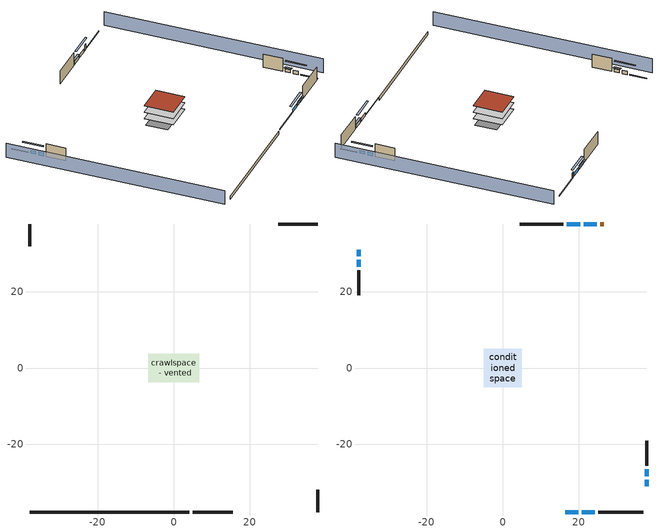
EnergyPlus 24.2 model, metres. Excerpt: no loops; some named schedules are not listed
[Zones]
crawlspace - vented
 floor foundation (Slab1 construction): -6.75,-3.75 -6.75,3.75 6.75,3.75 6.75,-3.75 z-0.91
 wall outside (RimJoist1 construction): 5.05,-37.86 15.45,-37.86 z0.3:0.61
 wall outside (RimJoist2 construction): -37.86,37.86 -37.86,32.07 z0.3:0.61
 wall outside (RimJoist3 construction): 37.86,37.86 27.47,37.86 z0.3:0.61
 wall outside (RimJoist4 construction): 37.86,-37.86 37.86,-32.07 z0.3:0.61
 wall foundation (FoundationWall1 construction): -37.86,-37.86 4.13,-37.86 z-0.91:0.3
conditioned space
 floor to crawlspace - vented (Floor1 construction): -5.03,-5.03 -5.03,5.03 5.03,5.03 5.03,-5.03 z0.3
 floor adiabatic (AdiabaticFloorConstruction): -5.03,-5.03 -5.03,5.03 5.03,5.03 5.03,-5.03 z2.74
 wall outside (AdiabaticWallConstruction 1): 26.54,37.86 25.62,37.86 z0.3:2.34
 wall outside (AdiabaticWallConstruction): 16.38,-37.86 19.79,-37.86 / 20.72,-37.86 24.13,-37.86 / 20.41,37.86 16.86,37.86 z0.3:1.46; -37.86,31.14 -37.86,29.34 / -37.86,28.41 -37.86,26.61 / 37.86,-31.14 37.86,-29.34 / 37.86,-28.41 37.86,-26.61 z0.3:1.52; 24.7,37.86 21.33,37.86 z0.3:1.43
 wall outside (Wall1 construction): 25.05,-37.86 36.93,-37.86 z0.3:5.18
 wall outside (Wall2 construction): -37.86,25.69 -37.86,19.09 z0.3:5.18
 wall outside (Wall3 construction): 15.93,37.86 4.43,37.86 z0.3:5.18
 wall outside (Wall4 construction): 37.86,-25.69 37.86,-19.09 z0.3:5.18
 window (WindowConstruction): 16.38,-37.86 19.79,-37.86 z0.3:1.46
 window (WindowConstruction 1): 20.72,-37.86 24.12,-37.86 z0.3:1.46
 window (WindowConstruction 2): -37.86,31.14 -37.86,29.34 z0.3:1.52
 window (WindowConstruction 3): -37.86,28.41 -37.86,26.61 z0.3:1.52
 window (WindowConstruction 4): 24.69,37.86 21.33,37.86 z0.3:1.43
 window (WindowConstruction 5): 20.4,37.86 16.86,37.86 z0.3:1.46
 window (WindowConstruction 6): 37.86,-31.14 37.86,-29.34 z0.3:1.52
 window (WindowConstruction 7): 37.86,-28.41 37.86,-26.61 z0.3:1.52
 door (Door): 26.54,37.86 25.62,37.86 z0.3:2.34
 ceiling adiabatic (AdiabaticFloorConstruction): 5.03,-5.03 5.03,5.03 -5.03,5.03 -5.03,-5.03 z2.74
 roof outside (Roof1 construction): -5.03,5.03 -5.03,-5.03 5.03,-5.03 5.03,5.03 z5.18
shading: -42.43,37.86 -42.43,-37.86 / 42.43,-37.86 42.43,37.86 z0:5.18; 22.53,-37.86 13.63,-37.86 13.63,-38.47 22.53,-38.47 z4.21; 24.43,-37.86 20.41,-37.86 20.41,-38.47 24.43,-38.47 z1.77; -37.86,26.6 -37.86,33.88 -38.47,33.88 -38.47,26.6 z4.27; -37.86,26.31 -37.86,28.72 -38.47,28.72 -38.47,26.31 z1.83; 18.59,37.86 27.44,37.86 27.44,38.47 18.59,38.47 z4.18; 16.55,37.86 20.71,37.86 20.71,38.47 16.55,38.47 z1.77; 37.86,-26.6 37.86,-33.88 38.47,-33.88 38.47,-26.6 z4.27; 37.86,-26.31 37.86,-28.72 38.47,-28.72 38.47,-26.31 z1.83
[Building]
Building 1: Terrain=Suburbs
[Site:Location]
Portland Intl Arpt_OR: Latitude {deg}=45.59; Longitude {deg}=-122.6; Time Zone {hr}=-8; Elevation {m}=33; Keep Site Location Information=Yes
[Site:GroundTemperature:Shallow]
10.2558, 8.96328, 8.85977, 9.47314, 11.9355, 14.3863, 16.5111, 17.8571, 17.9714, 16.8767, 14.8061, 12.4304
[Site:WaterMainsTemperature]
Calculation Method=Schedule; Temperature Schedule=mains temperature schedule
[Material] Roughness=Rough; Thermal Absorptance=0.9
Name | Thickness {m} | Conductivity {W/m-K} | Density {kg/m3} | Specific Heat {J/kg-K} | Solar Absorptance | Visible Absorptance
concrete 8.0 in. | 0.2032 | 1.803125 | 2242.8 | 837.4 | 0.7 | 0.7
door material | 0.04445 | 0.0612267 | 512.64 | 1214.23 | 0.7 | 0.7
floor covering | 0.0127 | 0.0433444 | 54.468 | 1339.84 | 0.6 | 0.6
floor rigid ins; wall rigid ins | 0.512978 | 0.029427 | 32.04 | 1214.23 | 0.7 | 0.7
floor stud and cavity | 0.1397 | 0.923637 | 92.3553 | 1139.71 | 0.7 | 0.7
floor stud and cavity 1 | 0.1397 | 1.75129 | 37.0049 | 1207.88 | 0.7 | 0.7
furniture material conditioned space 1 | 0.1524 | 0.115458 | 640.8 | 1214.23 | 0.6 | 0.6
gypsum board | 0.0127 | 0.160291 | 801 | 837.4 | 0.6 | 0.6
osb sheathing 0.5 in. | 0.0127 | 0.115458 | 512.64 | 1214.23 | 0.7 | 0.7
osb sheathing 0.75 in. | 0.01905 | 0.115458 | 512.64 | 1214.23 | 0.7 | 0.7
rim joist stud and cavity | 0.0508 | 0.178688 | 50.32683 | 1063.81 | 0.6 | 0.6
roof rigid ins | 0.103632 | 0.029427 | 32.04 | 1214.23 | 0.7 | 0.7
roof stud and cavity | 0.2032 | 0.0472382 | 78.34581 | 1123.46 | 0.7 | 0.7
soil 0.5 in. | 0.0127 | 1.3848 | 1842.3 | 418.7 | 0.7 | 0.7
wall stud and cavity | 0.1397 | 0.550994 | 139.0536 | 1170.24 | 0.7 | 0.7
wall stud and cavity 1 | 0.0889 | 0.380278 | 52.3479 | 1209.89 | 0.7 | 0.7
wall stud and cavity 2 | 0.0889 | 0.391764 | 83.0341 | 1211.67 | 0.7 | 0.7
wood shingles or shakes | 0.00635 | 0.162714 | 1121.4 | 1465.45 | 0.85 | 0.85
wood siding | 0.0254 | 0.102417 | 544.68 | 1172.36 | 0.85 | 0.85
wood siding 1; wood siding 2 | 0.0254 | 0.102417 | 544.68 | 1172.36 | 0.7 | 0.7
[WindowMaterial:SimpleGlazingSystem]
WindowMaterial: U-Factor {W/m2-K}=4.76952; Solar Heat Gain Coefficient=0.63
[Construction]
AdiabaticFloorConstruction: floor stud and cavity 1, floor rigid ins, osb sheathing 0.75 in., floor covering
AdiabaticWallConstruction: wood siding 1, wall rigid ins, wall stud and cavity 1, gypsum board
AdiabaticWallConstruction 1: wood siding 2, wall rigid ins, wall stud and cavity 1, gypsum board
Door: door material
Floor1 construction: floor stud and cavity, osb sheathing 0.75 in., floor covering
FoundationWall1 construction: concrete 8.0 in.
furniture construction conditioned space 1: furniture material conditioned space 1
PartitionWallConstruction: gypsum board, wall stud and cavity 2, gypsum board
RimJoist1 construction; RimJoist2 construction; RimJoist3 construction; RimJoist4 construction: wood siding, rim joist stud and cavity
Roof1 construction: wood shingles or shakes, roof rigid ins, osb sheathing 0.75 in., roof stud and cavity, gypsum board
Slab1 construction: soil 0.5 in.
Wall1 construction; Wall2 construction; Wall3 construction; Wall4 construction: wood siding, osb sheathing 0.5 in., wall stud and cavity, gypsum board
WindowConstruction; WindowConstruction 1; WindowConstruction 2; WindowConstruction 3; WindowConstruction 4; WindowConstruction 5; WindowConstruction 6; WindowConstruction 7: WindowMaterial
[Zone] Multiplier=1; Part of Total Floor Area=Yes
Name | Volume {m3}
conditioned space | 493.619
crawlspace - vented | 123.405
[Space]
Name | Zone | Volume {m3}
conditioned space 1 | conditioned space | 493.619
crawlspace - vented 1 | crawlspace - vented | 123.405
[SurfaceProperty:IncidentSolarMultiplier] Incident Solar Multiplier=1; Incident Solar Multiplier Schedule=trans schedule winter=0.85 summer=0.7
Window1; Window2; Window3; Window4; Window5; Window6; Window7; Window8
[InternalMass] Zone or ZoneList=conditioned space; Space or SpaceList=conditioned space 1
Name | Construction | Surface Area {m2}
furniture mass conditioned space 1 | furniture construction conditioned space 1 | 80.97429
partition wall mass | PartitionWallConstruction | 202.436
[Lights]
interior lighting: Zone or ZoneList or Space or SpaceList=conditioned space 1; Schedule=lighting_interior; Design Level Calculation Method=LightingLevel; Lighting Level {W}=396.405; Return Air Fraction=0; Fraction Radiant=0.6; Fraction Visible=0.2; Fraction Replaceable=1
[People]
occupants: Zone or ZoneList or Space or SpaceList=conditioned space 1; Number of People Schedule=occupants; Number of People Calculation Method=People; Number of People=4; Fraction Radiant=0.314171; Sensible Heat Fraction=0.56303; Activity Level Schedule=occupants activity schedule; Carbon Dioxide Generation Rate {m3/s-W}=0; Enable ASHRAE 55 Comfort Warnings=No; Mean Radiant Temperature Calculation Type=EnclosureAveraged
[ElectricEquipment] Zone or ZoneList or Space or SpaceList=conditioned space 1; Design Level Calculation Method=EquipmentLevel
Name | Schedule | Design Level {W} | Fraction Latent | Fraction Radiant | Fraction Lost
ceiling fan | ceiling_fan | 16.7062 | 0 | 0.558 | 0
clothes dryer | clothes_dryer | 15786.6 | 0.015 | 0.081 | 0.85
clothes washer | clothes_washer | 356.662 | 0.03 | 0.162 | 0.7
cooking range | cooking_range | 110.927 | 0.16 | 0.384 | 0.2
fridge | fridge schedule | 51.9007 | 0 | 0.6 | 0
mech vent bath fan 0 | mech vent bath fan 0 schedule | 30 | 0 | 0 | 1
mech vent house fan | mech vent house fan schedule | 0 | 0 | 0 | 1
mech vent house fan cfis | mech vent house fan cfis schedule | 0 | 0 | 0 | 0
mech vent range fan 0 | mech vent range fan 0 schedule | 30 | 0 | 0 | 1
misc plug loads | plug_loads_other | 888.086 | 0.021 | 0.558 | 0.049
misc tv | plug_loads_tv | 1576.6 | 0 | 0.6 | 0
whole house fan | Always On Discrete | 0 | 0 | 0 | 1
[OtherEquipment] Zone or ZoneList or Space or SpaceList=conditioned space 1; Design Level Calculation Method=EquipmentLevel
Name | Fuel Type | Schedule | Design Level {W} | Fraction Latent | Fraction Radiant | Fraction Lost
clothes dryer 1 | Electricity | clothes_dryer | 0 | 0.015 | 0.081 | 0.85
cooking range 1 | NaturalGas | cooking_range | 3250.95 | 0.16 | 0.384 | 0.2
general water use latent | None | general water use schedule | 81.0615 | 1 | 0 | 0
general water use sensible | None | general water use schedule | -79.8895 | 0 | 0.6 | 0
mech vent house fan latent load; water heater lat | None | Always On Discrete | 0 | 1 | 0 | 0
mech vent house fan sensible load; water heater sens | None | Always On Discrete | 0 | 0 | 0 | 0
water heater energy adjustment1 | Electricity | Always On Discrete | 0.01 | 0 | 0 | 1
[ZoneInfiltration:DesignFlowRate] Schedule=Always On Discrete
Name | Zone or ZoneList or Space or SpaceList | Design Flow Rate Calculation Method | Design Flow Rate {m3/s} | Air Changes per Hour {1/hr} | Constant Term Coefficient | Temperature Term Coefficient | Velocity Term Coefficient | Velocity Squared Term Coefficient
infil flow; natural vent flow; whole house fan flow | conditioned space 1 | Flow/Zone | 0
infil crawlspace - vented 1 | crawlspace - vented 1 | AirChanges/Hour |  | 2.6013 | 1 | 0 | 0 | 0
[SurfaceProperty:ExposedFoundationPerimeter]
Slab1: Exposed Perimeter Calculation Method=TotalExposedPerimeter; Total Exposed Perimeter {m}=41.9862
[AvailabilityManager:Scheduled]
room ac airloop Availability Manager: Schedule=Always On Discrete
[Foundation:Kiva]
Foundation Kiva 1: Initial Indoor Air Temperature {C}=8.24991; Wall Height Above Grade {m}=0.3048; Wall Depth Below Slab {m}=0.2032
[Foundation:Kiva:Settings]
Soil Conductivity {W/m-K}=1.3848; Soil Density {kg/m3}=1842.3; Soil Specific Heat {J/kg-K}=418.7; Ground Solar Absorptivity=0.9; Ground Thermal Absorptivity=0.9; Ground Surface Roughness {m}=0.03; Far-Field Width {m}=40; Deep-Ground Boundary Condition=ZeroFlux; Deep-Ground Depth {m}=40; Minimum Cell Dimension {m}=0.2; Maximum Cell Growth Coefficient=3; Simulation Timestep=Timestep
[Exterior:Lights]
exterior lighting: Schedule=exterior lighting schedule; Design Level {W}=8.01452
[EnergyManagementSystem:GlobalVariable]
infil_program_Qfan
infil_program_Qinf
natural_vent_program_Qnv
natural_vent_program_Qwhf
room_ac_airloop_Fan_RTF
[EnergyManagementSystem:Sensor]
Name | Output:Variable or Output:Meter Index Key | Output:Variable or Output:Meter
airflow_gain | infil flow | Infiltration Sensible Heat Gain Energy
airflow_gain_1 | natural vent flow | Infiltration Sensible Heat Gain Energy
airflow_gain_2 | whole house fan flow | Infiltration Sensible Heat Gain Energy
airflow_loss | infil flow | Infiltration Sensible Heat Loss Energy
airflow_loss_1 | natural vent flow | Infiltration Sensible Heat Loss Energy
airflow_loss_2 | whole house fan flow | Infiltration Sensible Heat Loss Energy
clg_load_cond |  | Cooling:EnergyTransfer:Zone:CONDITIONED SPACE
clg_sp_s; clg_sp_s_1 | cooling setpoint | Schedule Value
clothes_dryer_exhaust_0_sch_s | clothes_dryer | Schedule Value
cool_season | cooling season schedule | Schedule Value
htg_load_cond |  | Heating:EnergyTransfer:Zone:CONDITIONED SPACE
htg_sp_s; htg_sp_s_1 | heating setpoint | Schedule Value
ig_ee_conv | ceiling fan | Electric Equipment Convective Heating Energy
ig_ee_conv_1 | clothes dryer | Electric Equipment Convective Heating Energy
ig_ee_conv_3 | cooking range | Electric Equipment Convective Heating Energy
ig_ee_conv_4 | fridge | Electric Equipment Convective Heating Energy
ig_ee_conv_5 | misc plug loads | Electric Equipment Convective Heating Energy
ig_ee_conv_6 | misc tv | Electric Equipment Convective Heating Energy
ig_ee_conv_7 | whole house fan | Electric Equipment Convective Heating Energy
ig_ee_rad | ceiling fan | Electric Equipment Radiant Heating Energy
ig_ee_rad_1 | clothes dryer | Electric Equipment Radiant Heating Energy
ig_ee_rad_3 | cooking range | Electric Equipment Radiant Heating Energy
ig_ee_rad_4 | fridge | Electric Equipment Radiant Heating Energy
ig_ee_rad_5 | misc plug loads | Electric Equipment Radiant Heating Energy
ig_ee_rad_6 | misc tv | Electric Equipment Radiant Heating Energy
ig_ee_rad_7 | whole house fan | Electric Equipment Radiant Heating Energy
ig_lgt_conv | interior lighting | Lights Convective Heating Energy
ig_lgt_rad | interior lighting | Lights Radiant Heating Energy
ig_lgt_vis | interior lighting | Lights Visible Radiation Heating Energy
ig_oe_conv | clothes dryer 1 | Other Equipment Convective Heating Energy
ig_oe_conv_1 | cooking range 1 | Other Equipment Convective Heating Energy
ig_oe_conv_2 | general water use latent | Other Equipment Convective Heating Energy
ig_oe_conv_3 | general water use sensible | Other Equipment Convective Heating Energy
ig_oe_conv_4 | water heater energy adjustment1 | Other Equipment Convective Heating Energy
ig_oe_conv_5 | water heater lat | Other Equipment Convective Heating Energy
ig_oe_conv_6 | water heater sens | Other Equipment Convective Heating Energy
ig_oe_rad | clothes dryer 1 | Other Equipment Radiant Heating Energy
ig_oe_rad_1 | cooking range 1 | Other Equipment Radiant Heating Energy
ig_oe_rad_2 | general water use latent | Other Equipment Radiant Heating Energy
ig_oe_rad_3 | general water use sensible | Other Equipment Radiant Heating Energy
ig_oe_rad_4 | water heater energy adjustment1 | Other Equipment Radiant Heating Energy
ig_oe_rad_5 | water heater lat | Other Equipment Radiant Heating Energy
ig_oe_rad_6 | water heater sens | Other Equipment Radiant Heating Energy
ig_ppl_conv | occupants | People Convective Heating Energy
ig_ppl_rad | occupants | People Radiant Heating Energy
im_conv | furniture mass conditioned space 1 | Surface Inside Face Convection Heat Gain Energy
im_conv_1 | partition wall mass | Surface Inside Face Convection Heat Gain Energy
im_ig | furniture mass conditioned space 1 | Surface Inside Face Internal Gains Radiation Heat Gain Energy
im_ig_1 | partition wall mass | Surface Inside Face Internal Gains Radiation Heat Gain Energy
im_lgt | furniture mass conditioned space 1 | Surface Inside Face Lights Radiation Heat Gain Energy
im_lgt_1 | partition wall mass | Surface Inside Face Lights Radiation Heat Gain Energy
im_sol | furniture mass conditioned space 1 | Surface Inside Face Solar Radiation Heat Gain Energy
im_sol_1 | partition wall mass | Surface Inside Face Solar Radiation Heat Gain Energy
im_surf | furniture mass conditioned space 1 | Surface Inside Face Net Surface Thermal Radiation Heat Gain Energy
im_surf_1 | partition wall mass | Surface Inside Face Net Surface Thermal Radiation Heat Gain Energy
mech_vent_bath_fan_0_sch_s | mech vent bath fan 0 schedule | Schedule Value
mech_vent_range_fan_0_sch_s | mech vent range fan 0 schedule | Schedule Value
mv_conv | mech vent bath fan 0 | Electric Equipment Convective Heating Energy
mv_conv_1 | mech vent house fan | Electric Equipment Convective Heating Energy
mv_conv_2 | mech vent house fan cfis | Electric Equipment Convective Heating Energy
mv_conv_3 | mech vent range fan 0 | Electric Equipment Convective Heating Energy
mv_conv_4 | mech vent house fan latent load | Other Equipment Convective Heating Energy
mv_conv_5 | mech vent house fan sensible load | Other Equipment Convective Heating Energy
mv_rad | mech vent bath fan 0 | Electric Equipment Radiant Heating Energy
mv_rad_1 | mech vent house fan | Electric Equipment Radiant Heating Energy
mv_rad_2 | mech vent house fan cfis | Electric Equipment Radiant Heating Energy
mv_rad_3 | mech vent range fan 0 | Electric Equipment Radiant Heating Energy
mv_rad_4 | mech vent house fan latent load | Other Equipment Radiant Heating Energy
mv_rad_5 | mech vent house fan sensible load | Other Equipment Radiant Heating Energy
natural_vent_s | natural vent schedule | Schedule Value
out_pb_s |  | Site Outdoor Air Barometric Pressure
out_wt_s |  | Site Outdoor Air Humidity Ratio
site_vw_s |  | Site Wind Speed
ss_back_out | Window1 | Surface Window Shortwave from Zone Back Out Window Heat Transfer Rate
ss_back_out_1 | Window2 | Surface Window Shortwave from Zone Back Out Window Heat Transfer Rate
ss_back_out_2 | Window3 | Surface Window Shortwave from Zone Back Out Window Heat Transfer Rate
ss_back_out_3 | Window4 | Surface Window Shortwave from Zone Back Out Window Heat Transfer Rate
ss_back_out_4 | Window5 | Surface Window Shortwave from Zone Back Out Window Heat Transfer Rate
ss_back_out_5 | Window6 | Surface Window Shortwave from Zone Back Out Window Heat Transfer Rate
ss_back_out_6 | Window7 | Surface Window Shortwave from Zone Back Out Window Heat Transfer Rate
ss_back_out_7 | Window8 | Surface Window Shortwave from Zone Back Out Window Heat Transfer Rate
ss_conv | Door1 | Surface Inside Face Convection Heat Gain Energy
ss_conv_1 | Window1 | Surface Inside Face Convection Heat Gain Energy
ss_conv_2 | Window2 | Surface Inside Face Convection Heat Gain Energy
ss_conv_3 | Window3 | Surface Inside Face Convection Heat Gain Energy
ss_conv_4 | Window4 | Surface Inside Face Convection Heat Gain Energy
ss_conv_5 | Window5 | Surface Inside Face Convection Heat Gain Energy
ss_conv_6 | Window6 | Surface Inside Face Convection Heat Gain Energy
ss_conv_7 | Window7 | Surface Inside Face Convection Heat Gain Energy
ss_conv_8 | Window8 | Surface Inside Face Convection Heat Gain Energy
ss_ig | Door1 | Surface Inside Face Internal Gains Radiation Heat Gain Energy
ss_ig_1 | Window1 | Surface Inside Face Internal Gains Radiation Heat Gain Energy
ss_ig_2 | Window2 | Surface Inside Face Internal Gains Radiation Heat Gain Energy
ss_ig_3 | Window3 | Surface Inside Face Internal Gains Radiation Heat Gain Energy
ss_ig_4 | Window4 | Surface Inside Face Internal Gains Radiation Heat Gain Energy
ss_ig_5 | Window5 | Surface Inside Face Internal Gains Radiation Heat Gain Energy
ss_ig_6 | Window6 | Surface Inside Face Internal Gains Radiation Heat Gain Energy
ss_ig_7 | Window7 | Surface Inside Face Internal Gains Radiation Heat Gain Energy
ss_ig_8 | Window8 | Surface Inside Face Internal Gains Radiation Heat Gain Energy
ss_lgt | Door1 | Surface Inside Face Lights Radiation Heat Gain Energy
ss_sol | Door1 | Surface Inside Face Solar Radiation Heat Gain Energy
ss_surf | Door1 | Surface Inside Face Net Surface Thermal Radiation Heat Gain Energy
ss_surf_1 | Window1 | Surface Inside Face Net Surface Thermal Radiation Heat Gain Energy
ss_surf_2 | Window2 | Surface Inside Face Net Surface Thermal Radiation Heat Gain Energy
ss_surf_3 | Window3 | Surface Inside Face Net Surface Thermal Radiation Heat Gain Energy
ss_surf_4 | Window4 | Surface Inside Face Net Surface Thermal Radiation Heat Gain Energy
ss_surf_5 | Window5 | Surface Inside Face Net Surface Thermal Radiation Heat Gain Energy
ss_surf_6 | Window6 | Surface Inside Face Net Surface Thermal Radiation Heat Gain Energy
ss_surf_7 | Window7 | Surface Inside Face Net Surface Thermal Radiation Heat Gain Energy
ss_surf_8 | Window8 | Surface Inside Face Net Surface Thermal Radiation Heat Gain Energy
ss_trans_in | Window1 | Surface Window Transmitted Solar Radiation Rate
ss_trans_in_1 | Window2 | Surface Window Transmitted Solar Radiation Rate
ss_trans_in_2 | Window3 | Surface Window Transmitted Solar Radiation Rate
ss_trans_in_3 | Window4 | Surface Window Transmitted Solar Radiation Rate
ss_trans_in_4 | Window5 | Surface Window Transmitted Solar Radiation Rate
ss_trans_in_5 | Window6 | Surface Window Transmitted Solar Radiation Rate
ss_trans_in_6 | Window7 | Surface Window Transmitted Solar Radiation Rate
ss_trans_in_7 | Window8 | Surface Window Transmitted Solar Radiation Rate
ss_trans_out | Window1 | Surface Inside Face Initial Transmitted Diffuse Transmitted Out Window Solar Radiation Rate
ss_trans_out_1 | Window2 | Surface Inside Face Initial Transmitted Diffuse Transmitted Out Window Solar Radiation Rate
ss_trans_out_2 | Window3 | Surface Inside Face Initial Transmitted Diffuse Transmitted Out Window Solar Radiation Rate
ss_trans_out_3 | Window4 | Surface Inside Face Initial Transmitted Diffuse Transmitted Out Window Solar Radiation Rate
ss_trans_out_4 | Window5 | Surface Inside Face Initial Transmitted Diffuse Transmitted Out Window Solar Radiation Rate
ss_trans_out_5 | Window6 | Surface Inside Face Initial Transmitted Diffuse Transmitted Out Window Solar Radiation Rate
ss_trans_out_6 | Window7 | Surface Inside Face Initial Transmitted Diffuse Transmitted Out Window Solar Radiation Rate
ss_trans_out_7 | Window8 | Surface Inside Face Initial Transmitted Diffuse Transmitted Out Window Solar Radiation Rate
s_conv | Floor1 | Surface Inside Face Convection Heat Gain Energy
s_conv_1 | inferred conditioned ceiling | Surface Inside Face Convection Heat Gain Energy
s_conv_2 | inferred conditioned floor | Surface Inside Face Convection Heat Gain Energy
s_conv_3 | Roof1 | Surface Inside Face Convection Heat Gain Energy
s_conv_4 | Wall1 | Surface Inside Face Convection Heat Gain Energy
s_conv_5 | Wall2 | Surface Inside Face Convection Heat Gain Energy
s_conv_6 | Wall3 | Surface Inside Face Convection Heat Gain Energy
s_conv_7 | Wall4 | Surface Inside Face Convection Heat Gain Energy
s_ig | Floor1 | Surface Inside Face Internal Gains Radiation Heat Gain Energy
s_ig_1 | inferred conditioned ceiling | Surface Inside Face Internal Gains Radiation Heat Gain Energy
s_ig_2 | inferred conditioned floor | Surface Inside Face Internal Gains Radiation Heat Gain Energy
s_ig_3 | Roof1 | Surface Inside Face Internal Gains Radiation Heat Gain Energy
s_ig_4 | Wall1 | Surface Inside Face Internal Gains Radiation Heat Gain Energy
s_ig_5 | Wall2 | Surface Inside Face Internal Gains Radiation Heat Gain Energy
s_ig_6 | Wall3 | Surface Inside Face Internal Gains Radiation Heat Gain Energy
s_ig_7 | Wall4 | Surface Inside Face Internal Gains Radiation Heat Gain Energy
s_lgt | Floor1 | Surface Inside Face Lights Radiation Heat Gain Energy
s_lgt_1 | inferred conditioned ceiling | Surface Inside Face Lights Radiation Heat Gain Energy
s_lgt_2 | inferred conditioned floor | Surface Inside Face Lights Radiation Heat Gain Energy
s_lgt_3 | Roof1 | Surface Inside Face Lights Radiation Heat Gain Energy
s_lgt_4 | Wall1 | Surface Inside Face Lights Radiation Heat Gain Energy
s_lgt_5 | Wall2 | Surface Inside Face Lights Radiation Heat Gain Energy
s_lgt_6 | Wall3 | Surface Inside Face Lights Radiation Heat Gain Energy
s_lgt_7 | Wall4 | Surface Inside Face Lights Radiation Heat Gain Energy
s_sol | Floor1 | Surface Inside Face Solar Radiation Heat Gain Energy
s_sol_1 | inferred conditioned ceiling | Surface Inside Face Solar Radiation Heat Gain Energy
s_sol_2 | inferred conditioned floor | Surface Inside Face Solar Radiation Heat Gain Energy
s_sol_3 | Roof1 | Surface Inside Face Solar Radiation Heat Gain Energy
s_sol_4 | Wall1 | Surface Inside Face Solar Radiation Heat Gain Energy
s_sol_5 | Wall2 | Surface Inside Face Solar Radiation Heat Gain Energy
s_sol_6 | Wall3 | Surface Inside Face Solar Radiation Heat Gain Energy
s_sol_7 | Wall4 | Surface Inside Face Solar Radiation Heat Gain Energy
s_surf | Floor1 | Surface Inside Face Net Surface Thermal Radiation Heat Gain Energy
s_surf_1 | inferred conditioned ceiling | Surface Inside Face Net Surface Thermal Radiation Heat Gain Energy
s_surf_2 | inferred conditioned floor | Surface Inside Face Net Surface Thermal Radiation Heat Gain Energy
s_surf_3 | Roof1 | Surface Inside Face Net Surface Thermal Radiation Heat Gain Energy
s_surf_4 | Wall1 | Surface Inside Face Net Surface Thermal Radiation Heat Gain Energy
s_surf_5 | Wall2 | Surface Inside Face Net Surface Thermal Radiation Heat Gain Energy
s_surf_6 | Wall3 | Surface Inside Face Net Surface Thermal Radiation Heat Gain Energy
s_surf_7 | Wall4 | Surface Inside Face Net Surface Thermal Radiation Heat Gain Energy
water_heater_T_set | water heater setpoint | Schedule Value
[EnergyManagementSystem:Actuator]
Name | Actuated Component Unique | Actuated Component Type | Actuated Component Control Type
fridge_schedule_act | fridge schedule | Schedule:Constant | Schedule Value
infil_flow_act | infil flow | Zone Infiltration | Air Exchange Flow Rate
mech_vent_house_fan_cfis_act | mech vent house fan cfis | ElectricEquipment | Electricity Rate
mech_vent_house_fan_latent_load_act | mech vent house fan latent load | OtherEquipment | Power Level
mech_vent_house_fan_sensible_load_act | mech vent house fan sensible load | OtherEquipment | Power Level
natural_vent_flow_act | natural vent flow | Zone Infiltration | Air Exchange Flow Rate
water_heater_HPWHSchedOverride | water heater setpoint | Schedule:Constant | Schedule Value
water_heater_hpwh_ec_adj_act | water heater energy adjustment1 | OtherEquipment | Power Level
water_heater_lat_act | water heater lat | OtherEquipment | Power Level
water_heater_LESchedOverride | water heater BottomElementSetpoint | Schedule:Constant | Schedule Value
water_heater_sens_act | water heater sens | OtherEquipment | Power Level
water_heater_UESchedOverride | water heater TopElementSetpoint | Schedule:Constant | Schedule Value
whole_house_fan_act | whole house fan | ElectricEquipment | Electricity Rate
whole_house_fan_flow_act | whole house fan flow | Zone Infiltration | Air Exchange Flow Rate
